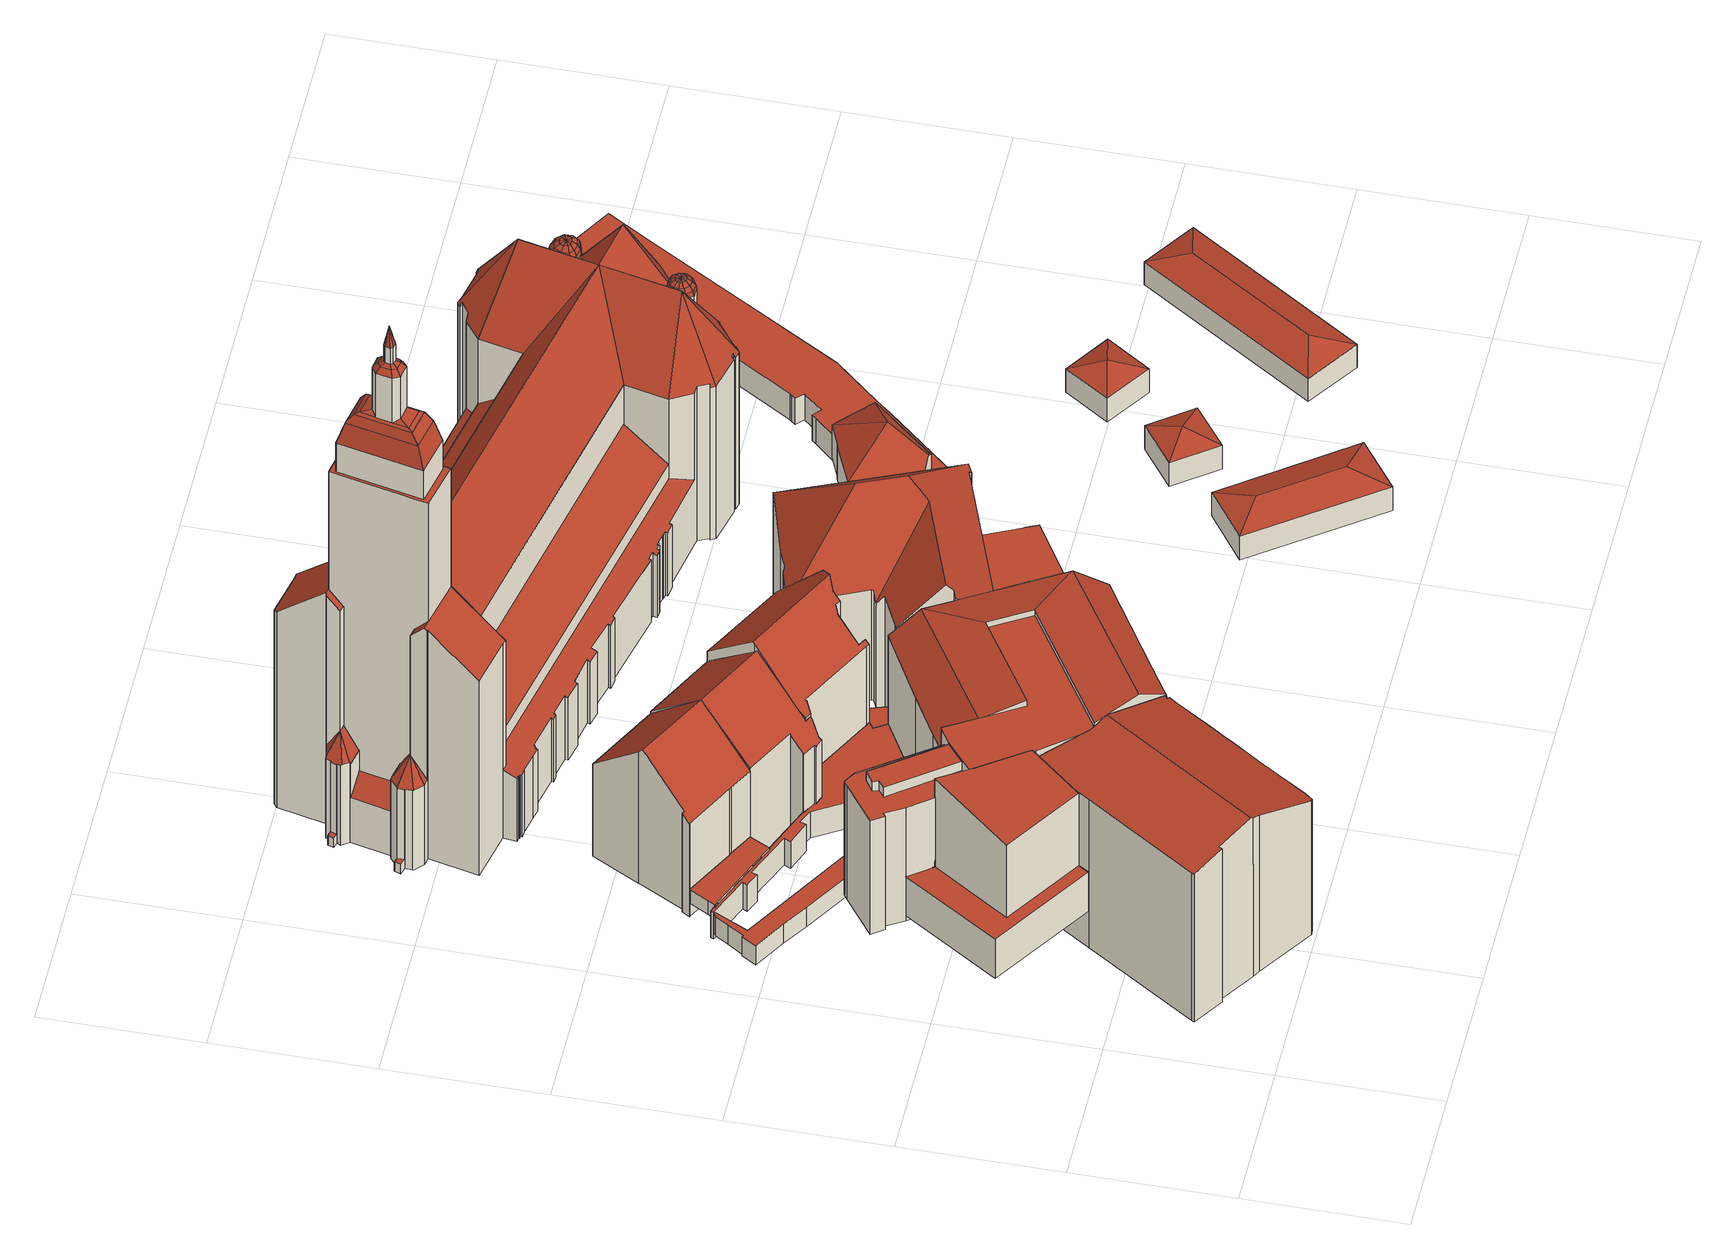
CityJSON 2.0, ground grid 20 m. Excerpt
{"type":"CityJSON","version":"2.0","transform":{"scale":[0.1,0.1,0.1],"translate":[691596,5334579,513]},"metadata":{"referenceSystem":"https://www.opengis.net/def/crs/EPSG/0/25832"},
"CityObjects":{
"building1":{"type":"Building","attributes":{"Gemeindeschluessel":"09162000","HoeheDach":"540.075","HoeheGrund":"519.500","Methode":"2000","NiedrigsteTraufeDesGebaeudes":"525.780","Geometrietyp2DReferenz":"3000","function":"31001_9998","roofType":"2100","measuredHeight":20.57,"storeysAboveGround":4},"geometry":[{"type":"MultiSurface","lod":"2","boundaries":[[[0,1,2,3]],[[3,4,5,6,0]],[[4,7,8,5]],[[5,8,9,10,11,6]],[[9,8,7,12,13]],[[14,13,12,15]],[[10,9,13,14]],[[11,10,14,15,2,1]],[[6,11,1,0]],[[3,2,15,12,7,4]]],"semantics":{"surfaces":[{"type":"WallSurface"},{"type":"GroundSurface"},{"type":"RoofSurface"}],"values":[0,1,0,0,2,0,0,2,0,0]}}]},
"building2":{"type":"Building","attributes":{"Gemeindeschluessel":"09162000","HoeheDach":"539.500","HoeheGrund":"513.575","Methode":"2000","NiedrigsteTraufeDesGebaeudes":"535.060","Geometrietyp2DReferenz":"3000","function":"31001_9998","roofType":"3100","measuredHeight":25.93,"storeysAboveGround":4},"geometry":[{"type":"MultiSurface","lod":"2","boundaries":[[[16,17,18,19,20,21,22,23,24,25,26,27,28,29,30,31,32,33,34,35,36,37,38,39,40]],[[41,19,18,42]],[[43,31,30,44]],[[45,22,21,46]],[[47,37,36,48]],[[49,50,40,39,51,52,53,54,55,56]],[[57,51,39,38,58]],[[59,16,40,50,60]],[[61,32,31,43]],[[62,53,52,63]],[[48,36,35,64]],[[65,17,16,59]],[[66,56,55,67]],[[64,35,34,68]],[[69,25,24,70]],[[71,49,56,66]],[[72,33,32,61]],[[44,30,29,73]],[[70,24,23,74]],[[60,50,49,71]],[[74,23,22,45]],[[73,29,28,75]],[[76,27,26,77]],[[78,54,53,62]],[[58,38,37,47]],[[79,20,19,41]],[[67,55,54,78]],[[42,18,17,65]],[[75,28,27,76]],[[57,58,47,48,64,68,72,61,43,44,73,75,76,77,69,70,74,45,46,79,41,42,65,59,60,71,66,67,78,62,63]],[[68,34,33,72]],[[77,26,25,69]],[[63,52,51,57]],[[46,21,20,79]]],"semantics":{"surfaces":[{"type":"RoofSurface"},{"type":"WallSurface"},{"type":"GroundSurface"}],"values":[0,1,1,1,1,0,1,1,1,1,1,1,1,1,1,1,1,1,1,1,1,1,1,1,1,1,1,1,1,2,1,1,1,1]}}]},
"building3":{"type":"Building","attributes":{"Gemeindeschluessel":"09162000","HoeheDach":"538.530","HoeheGrund":"518.613","Methode":"2000","NiedrigsteTraufeDesGebaeudes":"521.080","Geometrietyp2DReferenz":"3000","function":"31001_9998","roofType":"1000","measuredHeight":19.92,"storeysAboveGround":5},"geometry":[{"type":"MultiSurface","lod":"2","boundaries":[[[80,81,82,83]],[[84,85,86,87]],[[88,89,90,91]],[[92,93,89,88]],[[94,95,85,84]],[[96,97,98,99]],[[99,100,86,85,95,96]],[[101,102,103,104]],[[105,106,107,108]],[[90,89,93,109,105,108,110,111,80,83,98,97,112,103,102]],[[113,114,100,99,98,83]],[[91,90,102,101]],[[94,115,112,97,96,95]],[[87,86,100,114]],[[116,109,93,92]],[[113,116,92,88,91,101,104,115,94,84,87,114]],[[104,103,112,115]],[[110,117,118,111]],[[116,113,83,82,106,105,109]],[[108,107,117,110]],[[111,118,81,80]],[[106,82,81,118,117,107]]],"semantics":{"surfaces":[{"type":"WallSurface"},{"type":"RoofSurface"},{"type":"GroundSurface"}],"values":[0,0,0,0,0,0,1,0,0,1,0,0,0,0,0,2,0,0,0,0,0,1]}}]},
"building4":{"type":"Building","attributes":{"Gemeindeschluessel":"09162000","HoeheDach":"521.140","HoeheGrund":"517.954","Methode":"2000","NiedrigsteTraufeDesGebaeudes":"521.140","Geometrietyp2DReferenz":"3000","function":"51009_1610","roofType":"1000","measuredHeight":3.19},"geometry":[{"type":"MultiSurface","lod":"2","boundaries":[[[119,120,121,122]],[[123,124,95,85,86,125,126,127,128,121,120,129,130,131,132,133,134,135,136,137]],[[138,137,136,139]],[[140,125,86,141]],[[142,127,126,143]],[[144,130,129,145]],[[146,132,131,147]],[[145,129,120,119]],[[148,124,123,149]],[[150,85,95,151]],[[141,86,85,150]],[[152,128,127,142]],[[153,134,133,154]],[[147,131,130,144]],[[154,133,132,146]],[[149,123,137,138]],[[143,126,125,140]],[[155,135,134,153]],[[122,121,128,152]],[[140,141,150,151,148,149,138,139,155,153,154,146,147,144,145,119,122,152,142,143]],[[139,136,135,155]],[[151,95,124,148]]],"semantics":{"surfaces":[{"type":"WallSurface"},{"type":"RoofSurface"},{"type":"GroundSurface"}],"values":[0,1,0,0,0,0,0,0,0,0,0,0,0,0,0,0,0,0,0,2,0,0]}}]},
"building5":{"type":"Building","attributes":{"Gemeindeschluessel":"09162000","HoeheDach":"521.367","HoeheGrund":"519.238","Methode":"2000","NiedrigsteTraufeDesGebaeudes":"521.367","Geometrietyp2DReferenz":"3000","function":"31001_2000","roofType":"1000","measuredHeight":2.13},"geometry":[{"type":"MultiSurface","lod":"2","boundaries":[[[156,157,158,159]],[[160,161,162,163,164,165,166,156,159,167,168,169]],[[166,170,157,156]],[[171,172,173,158,157,170,174,175,176,177,178,179]],[[161,178,177,162]],[[168,172,171,169]],[[167,173,172,168]],[[169,171,179,160]],[[163,176,175,164]],[[165,174,170,166]],[[162,177,176,163]],[[159,158,173,167]],[[164,175,174,165]],[[160,179,178,161]]],"semantics":{"surfaces":[{"type":"WallSurface"},{"type":"GroundSurface"},{"type":"RoofSurface"}],"values":[0,1,0,2,0,0,0,0,0,0,0,0,0,0]}}]},
"building6":{"type":"Building","attributes":{"Gemeindeschluessel":"09162000","HoeheDach":"538.972","HoeheGrund":"516.960","Methode":"2000","NiedrigsteTraufeDesGebaeudes":"531.885","Geometrietyp2DReferenz":"3000","function":"31001_9998","roofType":"3100","measuredHeight":22.01,"storeysAboveGround":4},"geometry":[{"type":"MultiSurface","lod":"2","boundaries":[[[180,181,182,183]],[[184,185,186,187]],[[188,189,182,181,190,191]],[[192,186,185,193,188,191,194,195,196]],[[183,182,189,197]],[[198,196,195,199]],[[187,186,192,200]],[[194,191,190,201,202,203]],[[193,204,205,197,189,188]],[[197,205,204,184,187,200,198,199,203,202,201,180,183]],[[199,195,194,203]],[[201,190,181,180]],[[200,192,196,198]],[[204,193,185,184]]],"semantics":{"surfaces":[{"type":"WallSurface"},{"type":"RoofSurface"},{"type":"GroundSurface"}],"values":[0,0,1,1,0,0,0,0,0,2,0,0,0,0]}}]},
"building7":{"type":"Building","attributes":{"Gemeindeschluessel":"09162000","HoeheDach":"521.240","HoeheGrund":"516.892","Methode":"2000","NiedrigsteTraufeDesGebaeudes":"521.240","Geometrietyp2DReferenz":"3000","function":"31001_9998","roofType":"1000","measuredHeight":4.35,"storeysAboveGround":1},"geometry":[{"type":"MultiSurface","lod":"2","boundaries":[[[206,207,208,209]],[[210,211,212,213]],[[214,215,216,217]],[[218,219,220,221]],[[222,223,224,225]],[[226,227,228,229]],[[230,231,232,233]],[[234,235,236,237]],[[238,234,237,239]],[[223,240,241,224]],[[215,242,243,216]],[[242,244,245,243]],[[246,222,225,247]],[[238,248,249,219,218,250,251,227,226,252,253,207,206,254,255,240,223,222,246,244,242,215,214,256,257,258,211,210,231,230,259,260,235,234]],[[257,256,261,262]],[[240,255,263,241]],[[253,252,264,265]],[[207,253,265,208]],[[255,254,266,263]],[[231,210,213,232]],[[259,230,233,267]],[[227,251,268,228]],[[258,257,262,269]],[[211,258,269,212]],[[260,259,267,270]],[[256,214,217,261]],[[251,250,271,268]],[[248,238,239,272]],[[237,236,270,267,233,232,213,212,269,262,261,217,216,243,245,247,225,224,241,263,266,209,208,265,264,229,228,268,271,221,220,273,272,239]],[[254,206,209,266]],[[219,249,273,220]],[[249,248,272,273]],[[250,218,221,271]],[[235,260,270,236]],[[252,226,229,264]],[[244,246,247,245]]],"semantics":{"surfaces":[{"type":"WallSurface"},{"type":"RoofSurface"},{"type":"GroundSurface"}],"values":[0,0,0,0,0,0,0,0,0,0,0,0,0,1,0,0,0,0,0,0,0,0,0,0,0,0,0,0,2,0,0,0,0,0,0,0]}}]},
"building8":{"type":"Building","attributes":{"Gemeindeschluessel":"09162000","HoeheDach":"539.693","HoeheGrund":"515.163","Methode":"2000","NiedrigsteTraufeDesGebaeudes":"534.900","Geometrietyp2DReferenz":"3000","function":"31001_9998","roofType":"1000","measuredHeight":24.53,"storeysAboveGround":6},"geometry":[{"type":"MultiSurface","lod":"2","boundaries":[[[274,275,276,277]],[[278,279,280,281]],[[282,283,284,285]],[[286,287,288,289,290,291,292,282,285,293,294,295]],[[286,295,296,297]],[[293,298,299,294]],[[300,289,288,301]],[[302,303,275,274]],[[302,304,287,286,297,303]],[[279,278,305,306]],[[279,306,307,308,309,280]],[[281,280,309,310]],[[294,299,295]],[[311,292,291,312]],[[295,299,298,313,314,296]],[[311,315,38,283,282,292]],[[315,310,309,308,38]],[[301,288,287,304]],[[296,314,316,276,275,303,297]],[[38,308,307,317,284,283]],[[312,291,290,318]],[[319,320,321,322]],[[285,284,298,293]],[[278,281,310,315,311,312,318,300,301,304,302,274,277,323,324,319,322,305]],[[306,305,322,321,317,307]],[[324,323,316,314,313,325]],[[318,290,289,300]],[[284,317,321,320,325,313,298]],[[277,276,316,323]],[[324,325,320,319]]],"semantics":{"surfaces":[{"type":"WallSurface"},{"type":"RoofSurface"},{"type":"GroundSurface"}],"values":[0,0,0,1,0,0,0,0,0,0,1,0,0,0,1,0,0,0,1,1,0,0,0,2,0,0,0,1,0,0]}}]},
"building9":{"type":"Building","attributes":{"Gemeindeschluessel":"09162000","HoeheDach":"538.986","HoeheGrund":"516.870","Methode":"2000","NiedrigsteTraufeDesGebaeudes":"530.417","Geometrietyp2DReferenz":"3000","function":"31001_9998","roofType":"3100","measuredHeight":22.12,"storeysAboveGround":4},"geometry":[{"type":"MultiSurface","lod":"2","boundaries":[[[326,188,189,327,328,329]],[[239,330,331,332]],[[333,334,335,336]],[[236,337,270,338,339,340]],[[341,342,343,270,337,236,237,239,332,273,220,344,345,329,328,327,346,347,333,336,348]],[[343,349,338,270]],[[349,343,342,341,350,351]],[[236,340,352,237]],[[353,354,355,356,331,330,352,340,339,338,349,351,188,326]],[[332,331,356,273]],[[351,350,357,335,334,358,359,189,188]],[[345,353,326,329]],[[336,335,357,348]],[[327,189,359,346]],[[348,357,350,341]],[[358,334,333,347,346,359]],[[273,356,355,220]],[[237,352,330,239]],[[355,354,353,345,344,220]]],"semantics":{"surfaces":[{"type":"WallSurface"},{"type":"GroundSurface"},{"type":"RoofSurface"}],"values":[0,0,0,0,1,0,0,0,2,0,2,0,0,0,0,0,0,0,0]}}]},
"building10":{"type":"Building","attributes":{"Gemeindeschluessel":"09162000","HoeheDach":"539.985","HoeheGrund":"516.861","Methode":"2000","NiedrigsteTraufeDesGebaeudes":"532.764","Geometrietyp2DReferenz":"3000","function":"31001_9998","roofType":"3100","measuredHeight":23.12,"storeysAboveGround":5},"geometry":[{"type":"MultiSurface","lod":"2","boundaries":[[[233,360,361,267]],[[362,363,364,365]],[[270,366,267,361,367,368]],[[365,364,369,370]],[[348,371,372,373]],[[374,375,376,377,362,365,370,232,233,267,366,270,343,378,341,379,348,373,380]],[[270,368,381,343]],[[375,374,380,382,383,384]],[[375,384,385,376]],[[232,386,360,233]],[[387,388,371,348,379,341]],[[383,382,372,371,388]],[[381,389,387,341,378,343]],[[373,372,382,380]],[[376,385,390,377]],[[370,369,386,232]],[[368,367,361,360,386,369,364,363,390,385,384,383,388,387,389,381]],[[377,390,363,362]]],"semantics":{"surfaces":[{"type":"WallSurface"},{"type":"GroundSurface"},{"type":"RoofSurface"}],"values":[0,0,0,0,0,1,0,0,0,0,0,2,0,0,0,0,2,0]}}]},
"building11":{"type":"Building","attributes":{"Gemeindeschluessel":"09162000","HoeheDach":"520.850","HoeheGrund":"520.381","Methode":"2000","NiedrigsteTraufeDesGebaeudes":"520.850","Geometrietyp2DReferenz":"3000","function":"31001_2000","roofType":"1000","measuredHeight":0.469},"geometry":[{"type":"MultiSurface","lod":"2","boundaries":[[[391,392,393,394]],[[395,396,391,394]],[[397,398,399,400]],[[399,401,402,400]],[[403,404,405,406]],[[407,408,396,395]],[[409,406,405,410]],[[407,395,394,393,410,405,404,401,399,398]],[[407,398,397,408]],[[392,409,410,393]],[[402,401,404,403]],[[396,408,397,400,402,403,406,409,392,391]]],"semantics":{"surfaces":[{"type":"WallSurface"},{"type":"GroundSurface"},{"type":"RoofSurface"}],"values":[0,0,0,0,0,0,0,1,0,0,0,2]}}]},
"building12":{"type":"Building","attributes":{"Gemeindeschluessel":"09162000","HoeheDach":"521.848","HoeheGrund":"515.817","Methode":"1000","NiedrigsteTraufeDesGebaeudes":"521.848","Geometrietyp2DReferenz":"3000","function":"31001_9998","roofType":"1000","measuredHeight":6.03,"storeysAboveGround":2},"geometry":[{"type":"MultiSurface","lod":"2","boundaries":[[[411,412,413,414,415,416]],[[417,418,419,420,421,422]],[[423,424,425,426,427,428]],[[429,430,416,415,414,424,423,428,419,418,417,431,432,433]],[[434,411,416,430,429,435]],[[413,412,411,434,435,436,437,438,422,421,420,427,426,425]],[[435,429,433,436]],[[425,424,414,413]],[[437,432,431,438]],[[420,419,428,427]],[[438,431,417,422]],[[436,433,432,437]]],"semantics":{"surfaces":[{"type":"WallSurface"},{"type":"RoofSurface"},{"type":"GroundSurface"}],"values":[0,0,0,1,0,2,0,0,0,0,0,0]}}]},
"building13":{"type":"Building","attributes":{"Gemeindeschluessel":"09162000","HoeheDach":"542.220","HoeheGrund":"515.730","Methode":"2000","NiedrigsteTraufeDesGebaeudes":"517.080","Geometrietyp2DReferenz":"3000","function":"31001_9998","roofType":"3100","measuredHeight":26.49,"storeysAboveGround":6},"geometry":[{"type":"MultiSurface","lod":"2","boundaries":[[[439,440,441,442]],[[443,444,445,446,447,448,449]],[[450,451,452,453]],[[454,439,442,450,453,455,456,457,458,459,460,444,443,461,462,463,464,465,466,467]],[[466,468,469,467]],[[458,470,471,459]],[[463,472,473,464]],[[474,469,468,475,473,476,477,478,441,440]],[[479,477,476,480,446,445,481,471,470,482]],[[479,482,457,456,483]],[[448,484,449]],[[464,473,475,465]],[[465,475,468,466]],[[454,474,440,439]],[[483,485,452,451,478,477,479]],[[483,456,455,485]],[[476,473,472,486,480]],[[461,443,449,484,487,488]],[[453,452,485,455]],[[459,471,481,460]],[[448,447,487,484]],[[480,486,489,488,487,447,446]],[[450,442,441,478,451]],[[474,454,467,469]],[[460,481,445,444]],[[463,462,489,486,472]],[[461,488,489,462]],[[457,482,470,458]]],"semantics":{"surfaces":[{"type":"WallSurface"},{"type":"GroundSurface"},{"type":"RoofSurface"}],"values":[0,0,0,1,0,0,0,2,2,0,2,0,0,0,2,0,2,0,0,0,0,2,0,0,0,0,0,0]}}]},
"building14":{"type":"Building","attributes":{"name":"Alter Peter (St. Peter)","Gemeindeschluessel":"09162000","HoeheDach":"595.870","HoeheGrund":"516.048","Methode":"2000","NiedrigsteTraufeDesGebaeudes":"517.530","Geometrietyp2DReferenz":"3000","function":"31001_3041","roofType":"3100","measuredHeight":79.82,"storeysAboveGround":1},"geometry":[{"type":"MultiSurface","lod":"2","boundaries":[[[490,491,492,493]],[[494,495,496,497]],[[498,499,500,501]],[[502,503,504,505,506]],[[507,508,509,510]],[[511,512,513]],[[514,515,516]],[[517,518,519]],[[520,521,522,523,524,525,526]],[[519,527,528]],[[529,530,531,532]],[[533,534,535,536]],[[537,538,539,540]],[[541,542,543,544]],[[545,546,547,548,549,550,551,552,553,554,555,556,557,558,559,560,561,562,563,564,565,566,567,539,538,568,569,570,571,572,573,574,575,576,577,578,579,580,581,582]],[[583,556,555,584]],[[585,586,587,588]],[[589,590,591,592]],[[593,594,595,596]],[[597,598,599,600,601,602,603,604]],[[605,606,607,608]],[[609,610,611,612]],[[613,614,615,616]],[[617,618,619,620]],[[620,619,621,622]],[[623,624,625,626]],[[572,571,570,627,628,629]],[[630,631,592,632]],[[595,594,633,634]],[[635,636,637,638]],[[616,615,639,640]],[[641,642,643,644]],[[645,646,647,648,649,650,651,652,653,654,655,618,617,656,657,658]],[[547,659,526,525,548]],[[660,661,662,663,664]],[[665,666,511]],[[667,668,669,670]],[[671,672,673,674]],[[675,676,515,514]],[[677,678,679,680]],[[634,633,636,681]],[[682,590,683,684]],[[685,494,497,686]],[[648,647,687,688]],[[689,690,691,692]],[[610,693,694,611]],[[695,696,697,698]],[[699,700,701,702]],[[703,523,522,704]],[[705,706,707,708]],[[709,710,642,641]],[[695,675,514,696]],[[711,520,526,712]],[[713,714,715,716,717,718]],[[680,679,690,689]],[[719,720,721,722,723,724]],[[725,726,727]],[[728,729,709]],[[730,731,732,733]],[[734,735,736,726]],[[692,691,491,490]],[[737,738,739,740]],[[741,742,743,744,745]],[[746,747,582,581,748,749,750]],[[592,631,751,752,589]],[[544,753,754,755,756,757,758,759,541]],[[760,761,730,762]],[[728,709,641,763]],[[715,725,716]],[[764,511,765]],[[640,639,766,767]],[[761,768,731,730]],[[670,769,764,624]],[[770,771,772,773,774,775]],[[710,667,623,642]],[[516,776,777]],[[625,765,513,778]],[[779,780,781,782,783,784]],[[785,786,787,788]],[[789,790,661,660,791,792,793,794,795,796,797,798,799,800,801,802,803,804,805,806,807,808,809,810,811,812,677,680,689,692,490,493,813,814,815,775,774,773,816,817,818,507,510,529,532,819,785,788,820,821,822,823,824,825,826,827,828,533,536,829,585,588,830,831,832,613,616,640,767,780,779,784,506,505,833,834,835,714,713,718,836,837,838,839,840,736,735,841,842,599,598,597,604,843,844,845,846,847,848,849,850,851,724,723,722,852,750,749,748,853,854,855,856,857,858,859,860,629,628,627,861,862,537,540,863,864,865,866,867,868,869,870,871,872,873,583,584,874,875,876,877,878,879,880,881,703,704,882,883,884,885,886,887,888,889,890,891,892,699,702,744,743,893,894,895,896,897,898]],[[620,622,899]],[[655,900,901,902,747,746,903,721,720]],[[904,905,906,495]],[[907,908,909,910,911,912,913]],[[914,915,916,917]],[[918,919,920,921,922,907,913,923]],[[773,772,924,816]],[[925,926,725,715]],[[793,927,912,794]],[[520,928,929,930,931,932,933,934,935,521]],[[936,698,937,938]],[[519,528,939]],[[940,609,612,941]],[[871,559,558,872]],[[753,942,672,671,754]],[[943,942,543,944]],[[738,945,946,947]],[[528,527,948,949]],[[702,701,745,744]],[[912,927,950,951,952,953,954,955,711,913]],[[896,758,757,897]],[[956,957,958,959]],[[762,730,733,916]],[[668,960,961,669]],[[511,513,765]],[[955,962,589,752,711]],[[777,776,904,963]],[[964,965,815,814,813,966]],[[867,866,865,565,564,563]],[[829,967,586,585]],[[968,969,970,971,740,739,972,973,974,975,976,977,546,545,902,901,900,978,979,980]],[[711,712,975,974]],[[697,516,981]],[[656,617,620,601,600,982]],[[944,543,542,906]],[[763,644,983,501,761,760]],[[663,662,984,630,632,593,596]],[[795,911,910,796]],[[985,728,763,760]],[[804,918,923,805]],[[515,986,516]],[[644,643,708,983]],[[987,848,847,846,988,989,990]],[[983,708,707,498]],[[991,591,590,682]],[[833,992,993,834]],[[693,994,519]],[[995,996,675,695]],[[493,492,966,813]],[[898,997,998,789]],[[837,999,1000,838]],[[610,681,994,693]],[[835,834,993,1001,925,715,714]],[[1002,1003,1004,1005]],[[674,673,1006,1007]],[[710,1008,668,667]],[[1009,840,839,838,1000,1010,1011]],[[1003,684,683,1004]],[[951,941,605,952]],[[624,764,765,625]],[[673,995,936,1006]],[[873,557,556,583]],[[1012,1013,1011,1010]],[[698,697,981,937]],[[949,948,1003,1002]],[[787,1014,1015,821,820,788]],[[541,759,956,959]],[[868,562,561,869]],[[499,1016,1017,1018]],[[986,1019,516]],[[878,550,549,879]],[[582,747,902,545]],[[869,561,560,870]],[[716,725,727,1009,1011,1013,1020,717]],[[883,935,934,884]],[[818,1021,508,507]],[[606,1022,1023,607]],[[1024,497,496,958]],[[778,513,512,1025]],[[1026,686,497,1024]],[[1007,1006,1027,1028]],[[1008,1017,960,668]],[[1029,519,939]],[[1023,949,1002,607]],[[884,934,933,885]],[[666,1030,511]],[[672,942,943,996]],[[844,843,1031,1032,1033,1034,845]],[[854,579,578,855]],[[696,516,697]],[[511,1030,512]],[[952,605,608,953]],[[655,654,978,900]],[[807,1035,1036,808]],[[706,1037,1016,707]],[[505,504,992,833]],[[886,932,931,887]],[[961,666,665,669]],[[810,1038,1039,811]],[[1040,712,526,659]],[[996,943,676,675]],[[584,555,554,874]],[[1041,1042,832,831,830,1043]],[[848,987,1044,849]],[[607,1002,1005,608]],[[669,665,769,670]],[[946,711,974,973]],[[501,500,768,761]],[[794,912,911,795]],[[852,903,746,750]],[[544,543,942,753]],[[756,997,898,897,757]],[[642,623,626,643]],[[738,947,972,739]],[[874,554,553,875]],[[812,1045,678,677]],[[516,1019,776]],[[693,519,694]],[[641,644,763]],[[1009,727,726,736,840]],[[516,777,1046]],[[539,567,566,864,863,540]],[[748,581,580,853]],[[637,991,682,1047]],[[519,518,527]],[[955,1004,683,962]],[[1047,682,684,1048]],[[797,909,908,798]],[[875,553,552,876]],[[986,1049,905,1019]],[[947,946,973,972]],[[824,1050,1051,825]],[[769,665,511]],[[778,1025,706,705]],[[913,711,946,945]],[[971,970,504,503]],[[1033,989,988,1034]],[[857,576,575,858]],[[877,551,550,878]],[[784,783,502,506]],[[802,920,919,803]],[[805,923,1052,806]],[[922,800,799,798,908,907]],[[845,1034,988,846]],[[602,620,899,1044,987,990,1032,1031,603]],[[658,657,1053,1054]],[[681,636,635,994]],[[1055,1050,824,823,822,1056]],[[887,931,930,888]],[[694,519,1029]],[[612,611,1022,606]],[[601,620,602]],[[962,683,590,589]],[[1057,940,941,951,1058]],[[755,1059,631,630]],[[498,501,983]],[[776,1019,905,904]],[[743,742,1060,893]],[[892,1061,700,699]],[[609,634,681,610]],[[638,517,519]],[[806,1052,1035,807]],[[867,563,562,868]],[[976,975,712,1040]],[[510,509,530,529]],[[939,528,949,1023]],[[751,631,1059,752]],[[754,671,1059,755]],[[963,904,495,494]],[[1062,733,732,1063]],[[1063,732,915,914]],[[546,977,659,547]],[[767,766,781,780]],[[741,745,701,700,1061,1064,928,520]],[[836,1020,1013,1012,999,837]],[[827,1065,1066,828]],[[1049,944,906,905]],[[627,570,569,861]],[[618,655,720,719,621,619]],[[968,980,649,648]],[[961,960,1037,1067]],[[1028,1027,686,1026]],[[696,514,516]],[[625,778,705,626]],[[495,906,542,496]],[[948,1048,684,1003]],[[1025,512,1030,1067]],[[959,958,496,542,541]],[[860,859,858,575,574,573]],[[548,525,524,881,880,879,549]],[[783,782,781,766,639,615,614,1042,1041,1043,587,586,967,535,534,1066,1065,1068,1051,1050,1055,1056,1015,1014,787,786,1069,531,530,509,508,1021,1070,924,772,771,770,965,964,966,492,491,691,690,679,678,1045,1039,1038,1071,737,740,971,503,502]],[[792,791,1072,1073,950,927,793]],[[596,595,940,1057]],[[537,862,861,569,568,538]],[[638,637,1047,517]],[[940,595,634,609]],[[809,808,1036,1074,1071,1038,810]],[[832,1042,614,613]],[[536,535,967,829]],[[1059,671,674,752]],[[815,965,770,775]],[[860,573,572,629]],[[635,638,519]],[[800,922,921,801]],[[1044,899,622,621,719,724,851,850,849]],[[676,943,944,1049]],[[632,592,591,594,593]],[[811,1039,1045,812]],[[611,694,1029,1022]],[[1018,500,499]],[[1001,688,687,725,926,925]],[[1058,951,950,1073]],[[752,674,1007,1028,711]],[[725,687,647,646]],[[1040,659,977,976]],[[870,560,559,871]],[[954,1005,1004,955]],[[803,919,918,804]],[[885,933,932,886]],[[980,979,978,654,653,652,651,650,649],[1062,1063,914,917]],[[1028,1026,1024,958,957,1060,742,741,520,711]],[[872,558,557,873]],[[876,552,551,877]],[[1069,786,785,819,532,531]],[[1027,938,685,686]],[[915,732,731,1075]],[[661,790,789,998,984,662]],[[796,910,909,797]],[[636,633,991,637]],[[888,930,929,889]],[[937,981,1046,1076]],[[1075,731,768,985]],[[1025,1067,1037,706]],[[498,707,1016,499]],[[984,998,997,756,755,630]],[[1018,1017,1008,729]],[[725,646,645,1077,734,726]],[[673,672,996,995]],[[578,577,576,857,856,855]],[[1067,1030,666,961]],[[633,594,591,991]],[[821,1015,1056,822]],[[816,924,1070,817]],[[801,921,920,802]],[[527,518,1048,948]],[[917,916,733,1062]],[[515,676,1049,986]],[[915,1075,762,916]],[[722,721,903,852]],[[853,580,579,854]],[[891,1064,1061,892]],[[1064,891,890,889,929,928]],[[864,566,565,865]],[[1012,1010,1000,999]],[[994,635,519]],[[769,511,764]],[[718,717,1020,836]],[[941,612,606,605]],[[960,1017,1016,1037]],[[1006,936,938,1027]],[[626,705,708,643]],[[657,656,982,1053]],[[588,587,1043,830]],[[1076,963,494,685]],[[729,1008,710,709]],[[604,603,1031,843]],[[517,1047,1048,518]],[[1075,985,760,762]],[[1072,664,663,596,1057,1058,1073]],[[1022,1029,939,1023]],[[660,664,1072,791]],[[734,1077,1054,1053,982,600,599,842,841,735]],[[1033,1032,990,989]],[[522,521,935,883,882,704]],[[957,956,759,758,896,895,894,893,1060]],[[817,1070,1021,818]],[[1071,1074,945,738,737]],[[828,1066,534,533]],[[1054,1077,645,658]],[[981,516,1046]],[[504,970,969,968,648,688,1001,993,992]],[[667,670,624,623]],[[953,608,1005,954]],[[985,768,500,1018,729,728]],[[1074,1036,1035,1052,923,913,945]],[[1051,1068,1065,827,826,825]],[[1046,777,963,1076]],[[995,695,698,936]],[[881,524,523,703]],[[938,937,1076,685]]],"semantics":{"surfaces":[{"type":"WallSurface"},{"type":"RoofSurface"},{"type":"GroundSurface"}],"values":[0,1,1,0,0,1,1,1,1,1,0,0,0,0,1,0,0,0,0,0,1,1,0,0,0,1,0,0,1,1,0,0,0,0,0,1,1,0,1,0,1,1,1,1,0,1,1,0,0,1,0,1,1,0,0,0,1,1,1,0,0,0,0,0,1,1,1,1,1,1,0,1,0,0,1,1,0,0,0,2,1,1,1,1,0,1,0,1,0,1,1,1,1,0,0,1,0,1,0,1,0,0,1,1,1,1,1,0,0,0,0,1,1,1,1,1,1,0,1,0,1,0,0,0,1,0,1,1,0,0,0,1,0,1,0,1,0,1,0,0,1,0,0,1,1,0,1,0,0,1,0,0,0,1,0,0,1,0,0,0,0,1,1,1,0,1,1,0,0,1,1,0,0,0,1,0,0,0,0,0,1,0,0,0,1,0,1,1,0,0,0,0,1,1,0,0,1,1,1,0,1,0,0,1,1,0,1,0,0,1,0,0,1,1,1,0,1,0,0,0,0,0,0,0,1,1,1,0,0,1,1,1,0,0,0,1,1,0,0,1,1,0,0,0,0,1,1,0,1,0,0,0,0,1,0,0,1,0,1,0,1,0,1,1,1,1,0,0,0,0,1,0,0,0,1,1,0,0,0,1,0,0,1,0,0,1,0,0,1,1,0,0,1,0,1,0,0,0,0,1,1,0,0,0,1,1,0,0,1,0,1,1,1,0,1,0,1,1,0,0,1,0,0,0,1,0,1,1,0,0,0,0,0,1,1,1,0,1,1,1,1,0,0,1,0,0,1,1,1,1,0,0,0,0,0,0,0,0,0,1,1,1,0,1,1,0,1,1,0,1]}}]},
"building15":{"type":"Building","attributes":{"Gemeindeschluessel":"09162000","HoeheDach":"518.432","HoeheGrund":"513.249","Methode":"1000","NiedrigsteTraufeDesGebaeudes":"516.949","Geometrietyp2DReferenz":"3000","function":"31001_2000","roofType":"3200","measuredHeight":5.18},"geometry":[{"type":"MultiSurface","lod":"2","boundaries":[[[1078,1079,1080,1081]],[[1082,1083,1080,1084]],[[1083,1082,1085]],[[1081,1080,1083,1086]],[[1087,1078,1081,1086]],[[1085,1082,1084,1079]],[[1086,1083,1085,1087]],[[1084,1080,1079]],[[1087,1085,1079,1078]]],"semantics":{"surfaces":[{"type":"WallSurface"},{"type":"RoofSurface"},{"type":"GroundSurface"}],"values":[0,1,1,0,2,1,0,1,0]}}]},
"building16":{"type":"Building","attributes":{"Gemeindeschluessel":"09162000","HoeheDach":"525.010","HoeheGrund":"515.413","Methode":"2000","NiedrigsteTraufeDesGebaeudes":"520.652","Geometrietyp2DReferenz":"3000","function":"31001_9998","roofType":"3600","measuredHeight":9.6,"storeysAboveGround":1},"geometry":[{"type":"MultiSurface","lod":"2","boundaries":[[[1088,1089,1090,1091,1092,1093]],[[1089,1088,1093,1094,1095,1096,1097,1098,1099,1100,1101]],[[1102,1103,1104,1105]],[[1106,1104,1099,1098]],[[1096,1107,1108,1097]],[[1103,1102,1101,1100,1099,1104]],[[1095,1109,1107,1096]],[[1093,1092,1110,1094]],[[1094,1110,1109,1095]],[[1110,1092,1091,1105,1109]],[[1089,1101,1102,1090]],[[1097,1108,1106,1098]],[[1090,1102,1105,1091]],[[1105,1104,1106,1108,1107,1109]]],"semantics":{"surfaces":[{"type":"WallSurface"},{"type":"GroundSurface"},{"type":"RoofSurface"}],"values":[0,1,2,0,0,0,0,0,0,2,0,0,2,2]}}]},
"building17":{"type":"Building","attributes":{"Gemeindeschluessel":"09162000","HoeheDach":"518.670","HoeheGrund":"513.375","Methode":"2000","NiedrigsteTraufeDesGebaeudes":"517.190","Geometrietyp2DReferenz":"3000","function":"31001_2000","roofType":"3500","measuredHeight":5.29},"geometry":[{"type":"MultiSurface","lod":"2","boundaries":[[[1111,1112,1113,1114]],[[1114,1113,1115,1116]],[[1112,1117,1113]],[[1118,1117,1112]],[[1111,1114,1116,1119]],[[1118,1115,1117]],[[1119,1118,1112,1111]],[[1117,1115,1113]],[[1116,1115,1118,1119]]],"semantics":{"surfaces":[{"type":"WallSurface"},{"type":"RoofSurface"},{"type":"GroundSurface"}],"values":[0,0,1,1,2,1,0,1,0]}}]},
"building18":{"type":"Building","attributes":{"Gemeindeschluessel":"09162000","HoeheDach":"518.760","HoeheGrund":"513.530","Methode":"2000","NiedrigsteTraufeDesGebaeudes":"517.309","Geometrietyp2DReferenz":"3000","function":"31001_2000","roofType":"3500","measuredHeight":5.23},"geometry":[{"type":"MultiSurface","lod":"2","boundaries":[[[1120,1121,1122]],[[1121,1123,1124]],[[1120,1123,1121]],[[1125,1122,1124,1126]],[[1127,1123,1120,1128]],[[1126,1124,1123,1127]],[[1128,1120,1122,1125]],[[1121,1124,1122]],[[1128,1125,1126,1127]]],"semantics":{"surfaces":[{"type":"RoofSurface"},{"type":"WallSurface"},{"type":"GroundSurface"}],"values":[0,0,0,1,1,1,1,0,2]}}]},
"building19":{"type":"Building","attributes":{"Gemeindeschluessel":"09162000","HoeheDach":"517.882","HoeheGrund":"513.720","Methode":"1000","NiedrigsteTraufeDesGebaeudes":"517.882","Geometrietyp2DReferenz":"3000","function":"31001_9998","roofType":"1000","measuredHeight":4.16,"storeysAboveGround":1},"geometry":[{"type":"MultiSurface","lod":"2","boundaries":[[[1129,1130,1131,1132]],[[1133,1134,1135,1136]],[[1137,1138,1134,1133,1139,1140]],[[1141,1142,1143,1144]],[[1145,1146,1147,1148,1149,1129,1132,1150,1151,1152,1153,1154,1155,1156,1157,1158,1159,1140,1139,1133,1136,1160,1141,1144,1161,1162,1163,1164,1165,1166,1167,1168,1169,1170,1171,1172,1173,1174,1175,1176,1177]],[[1136,1135,1178,1160]],[[1179,1131,1130,1180,1181,1182,1183,1184,1185,1186,1187,1188,1189,1190,1191,1192,1193,1194,1195,1196,1197,1198,1199,1200,1201,1143,1142,1178,1135,1134,1138,1137,1202,1203,1204,1205,1206,1207,1208,1209,1210]],[[1167,1195,1194,1168]],[[1156,1155,1206,1205,1204,1157]],[[1163,1199,1198,1164]],[[1146,1145,1177,1185,1184,1183]],[[1158,1203,1202,1159]],[[1200,1199,1163,1162,1161,1201]],[[1173,1189,1188,1174]],[[1144,1143,1201,1161]],[[1152,1209,1208,1153]],[[1165,1164,1198,1197,1196,1166]],[[1153,1208,1207,1154]],[[1193,1192,1191,1171,1170,1169]],[[1132,1131,1179,1150]],[[1166,1196,1195,1167]],[[1187,1186,1185,1177,1176,1175,1174,1188]],[[1159,1202,1137,1140]],[[1146,1183,1182,1147]],[[1160,1178,1142,1141]],[[1157,1204,1203,1158]],[[1150,1179,1210,1151]],[[1172,1171,1191,1190,1189,1173]],[[1168,1194,1193,1169]],[[1151,1210,1209,1152]],[[1149,1180,1130,1129]],[[1149,1148,1147,1182,1181,1180]],[[1207,1206,1155,1154]]],"semantics":{"surfaces":[{"type":"WallSurface"},{"type":"GroundSurface"},{"type":"RoofSurface"}],"values":[0,0,0,0,1,0,2,0,0,0,0,0,0,0,0,0,0,0,0,0,0,0,0,0,0,0,0,0,0,0,0,0,0]}}]},
"building20":{"type":"Building","attributes":{"Gemeindeschluessel":"09162000","HoeheDach":"518.315","HoeheGrund":"513.092","Methode":"1000","NiedrigsteTraufeDesGebaeudes":"516.835","Geometrietyp2DReferenz":"3000","function":"31001_2000","roofType":"3200","measuredHeight":5.22},"geometry":[{"type":"MultiSurface","lod":"2","boundaries":[[[1211,1212,1213,1214]],[[1214,1213,1215,1216]],[[1217,1215,1218,1219]],[[1216,1215,1217,1220]],[[1217,1219,1212]],[[1219,1218,1213,1212]],[[1218,1215,1213]],[[1220,1217,1212,1211]],[[1220,1211,1214,1216]]],"semantics":{"surfaces":[{"type":"WallSurface"},{"type":"RoofSurface"},{"type":"GroundSurface"}],"values":[0,0,1,0,1,1,1,0,2]}}]}
},
"vertices":[
[25,331,65],[25,331,128],[102,451,128],[102,451,65],[153,384,65],[201,325,65],[152,249,65],[153,384,267],[201,325,262],[160,262,245],[160,262,128],[152,249,128],[125,422,271],[62,325,245],[62,325,128],[125,422,128],
[145,56,264],[154,51,260],[224,5,223],[226,7,222],[229,5,221],[236,15,221],[253,41,221],[259,51,221],[276,78,221],[283,88,221],[300,114,221],[306,124,221],[324,151,221],[330,161,221],[347,187,221],[354,197,221],[350,200,223],[352,202,222],[352,201,222],[355,203,222],[356,201,221],[357,202,221],[272,252,264],[270,253,265],[143,58,265],[226,7,6],[224,5,6],[354,197,6],[347,187,6],[253,41,6],[236,15,6],[357,202,6],[356,201,6],[98,82,255],[100,86,255],[249,266,260],[204,321,247],[201,325,246],[152,249,246],[62,110,246],[60,107,246],[249,266,6],[272,252,6],[145,56,6],[100,86,6],[350,200,6],[201,325,6],[204,321,6],[355,203,6],[154,51,6],[60,107,6],[62,110,6],[352,201,6],[283,88,6],[276,78,6],[98,82,6],[352,202,6],[330,161,6],[259,51,6],[324,151,6],[306,124,6],[300,114,6],[152,249,6],[229,5,6],
[135,504,240],[135,504,255],[197,421,255],[197,421,240],[205,461,56],[205,461,81],[219,435,81],[219,435,56],[88,474,56],[88,474,240],[84,471,240],[84,471,56],[102,451,56],[102,451,240],[186,493,56],[186,493,81],[144,519,81],[144,519,240],[210,429,240],[210,429,81],[217,434,81],[73,486,56],[73,486,240],[122,523,240],[122,523,56],[173,401,240],[173,401,255],[114,479,255],[114,479,240],[153,384,240],[123,487,240],[120,494,240],[129,528,240],[197,421,56],[217,434,56],[129,528,56],[153,384,56],[123,487,255],[120,494,255],
[207,511,50],[207,511,81],[255,541,81],[255,541,50],[45,581,81],[75,561,81],[242,449,81],[276,480,81],[262,502,81],[274,509,81],[26,619,81],[47,661,81],[45,662,81],[43,660,81],[40,659,81],[30,643,81],[17,622,81],[15,623,81],[4,605,81],[4,605,50],[15,623,50],[242,449,50],[219,435,50],[262,502,50],[276,480,50],[47,661,50],[26,619,50],[43,660,50],[45,662,50],[75,561,50],[45,581,50],[205,461,50],[186,493,50],[274,509,50],[30,643,50],[40,659,50],[17,622,50],
[158,622,62],[158,622,84],[157,621,84],[157,621,62],[55,662,62],[55,663,62],[60,672,62],[74,696,62],[137,663,62],[140,662,62],[170,646,62],[126,634,62],[59,661,62],[56,662,62],[170,646,84],[56,662,84],[59,661,84],[126,634,84],[140,662,84],[137,663,84],[74,696,84],[60,672,84],[55,663,84],[55,662,84],
[145,824,40],[145,824,190],[238,776,189],[238,776,40],[140,662,40],[140,662,191],[137,663,191],[137,663,40],[203,710,260],[206,716,254],[113,764,254],[111,759,260],[74,696,190],[170,646,190],[82,704,201],[79,706,201],[73,696,190],[206,716,40],[73,696,40],[79,706,40],[74,696,40],[113,764,40],[111,759,40],[82,704,40],[170,646,40],[203,710,40],
[99,640,82],[45,662,82],[45,662,39],[99,640,39],[370,546,82],[380,530,82],[380,530,39],[370,546,39],[262,502,82],[274,509,82],[274,509,39],[262,502,39],[158,622,82],[223,596,82],[223,596,39],[158,622,39],[173,600,82],[177,608,82],[177,608,39],[173,600,39],[55,662,82],[56,662,82],[56,662,39],[55,662,39],[373,554,82],[378,552,82],[378,552,39],[373,554,39],[250,580,82],[251,584,82],[251,584,39],[250,580,39],[239,584,82],[239,584,39],[117,633,82],[117,633,39],[225,588,82],[225,588,39],[207,596,82],[207,596,39],[204,588,82],[204,588,39],[240,586,82],[222,595,82],[157,621,82],[59,661,82],[55,663,82],[47,666,82],[96,634,82],[114,626,82],[276,480,82],[242,449,82],[293,480,82],[277,604,82],[266,596,82],[276,480,39],[242,449,39],[114,626,39],[55,663,39],[47,666,39],[96,634,39],[277,604,39],[59,661,39],[293,480,39],[266,596,39],[157,621,39],[240,586,39],[222,595,39],
[242,449,22],[242,449,221],[293,480,222],[293,480,22],[395,226,22],[395,226,221],[363,206,222],[363,206,22],[253,263,258],[253,263,267],[415,367,267],[415,367,258],[218,434,258],[217,434,258],[197,421,258],[153,384,258],[201,325,258],[204,321,258],[249,266,258],[384,418,258],[272,346,258],[246,388,258],[242,395,256],[218,434,221],[384,418,267],[272,346,267],[153,384,22],[197,421,22],[219,435,22],[219,435,221],[217,434,22],[518,302,22],[518,302,219],[495,339,256],[318,225,256],[357,202,222],[357,202,22],[249,266,22],[204,321,22],[400,495,257],[400,496,256],[272,252,22],[380,530,226],[494,340,257],[201,325,22],[448,416,22],[448,416,257],[467,385,257],[467,385,22],[380,530,22],[421,460,22],[421,460,257],
[170,646,195],[206,716,39],[203,710,39],[170,646,39],[239,584,174],[239,586,176],[239,586,39],[327,731,39],[327,731,192],[327,730,193],[327,730,39],[264,594,39],[266,596,194],[264,594,192],[251,584,179],[295,668,39],[293,664,39],[258,600,39],[231,610,39],[233,613,39],[238,776,39],[239,776,39],[329,730,39],[258,600,195],[295,668,255],[293,664,260],[250,580,175],[233,613,195],[231,610,192],[223,596,177],[222,595,176],[329,730,193],[239,776,192],[238,776,192],
[373,554,209],[277,604,209],[385,590,39],[385,590,243],[370,562,214],[370,562,39],[277,603,39],[277,603,208],[266,596,198],[380,557,214],[380,557,39],[329,730,209],[438,672,209],[438,672,39],[419,606,39],[405,600,39],[400,590,39],[393,594,39],[263,611,39],[296,670,39],[444,619,39],[258,600,198],[444,619,250],[419,606,270],[405,600,259],[400,590,249],[378,552,209],[295,668,268],[296,670,270],[263,611,208],[393,594,250],
[370,546,79],[378,552,79],[378,552,74],[370,546,74],[380,530,74],[380,530,79],[432,465,79],[432,465,74],[409,527,74],[409,527,79],[413,529,74],[413,529,79],[408,543,79],[408,543,74],[400,567,74],[400,567,79],[421,460,74],[421,460,79],[397,565,79],[397,565,74],
[518,302,28],[598,351,28],[686,405,28],[686,405,88],[598,351,88],[518,302,88],[673,495,88],[678,498,88],[684,501,88],[684,501,28],[678,498,28],[673,495,28],[714,440,88],[720,426,88],[720,426,28],[714,440,28],[712,443,28],[712,443,88],[467,385,88],[509,318,88],[672,498,88],[572,461,88],[448,416,88],[509,318,28],[467,385,28],[448,416,28],[572,461,28],[672,498,28],
[421,460,27],[421,460,261],[432,465,262],[432,465,27],[438,672,27],[444,619,27],[444,619,206],[441,650,215],[440,661,205],[440,661,41],[438,672,41],[409,527,27],[409,527,211],[413,529,210],[413,529,27],[448,416,27],[459,551,27],[455,560,27],[467,565,27],[466,568,27],[449,606,27],[447,610,27],[482,672,27],[503,681,27],[594,709,27],[684,501,27],[673,495,27],[672,498,27],[572,461,27],[672,498,208],[572,461,209],[466,568,206],[449,606,205],[594,709,207],[684,501,207],[448,416,210],[673,495,205],[570,547,292],[557,520,270],[430,473,270],[457,561,196],[546,603,292],[447,610,206],[467,565,206],[455,560,196],[474,672,41],[459,551,206],[593,708,208],[474,672,205],[482,672,207],[503,681,206],
[557,836,30],[557,836,133],[557,833,132],[557,833,30],[815,1014,310],[828,1018,310],[828,1019,303],[814,1016,303],[162,1084,695],[179,1081,695],[188,1092,690],[159,1098,690],[160,915,131],[162,932,140],[162,932,344],[162,932,30],[160,915,30],[433,859,30],[433,859,132],[420,861,131],[420,861,30],[167,1065,829],[165,1071,799],[163,1069,799],[834,993,321],[836,997,321],[828,999,322],[801,865,321],[797,865,321],[797,859,322],[763,1041,380],[746,1108,279],[741,1104,279],[743,1102,284],[730,1092,283],[723,1093,275],[699,1074,275],[793,865,321],[791,862,321],[421,864,30],[421,864,133],[379,875,134],[379,875,30],[269,893,30],[269,893,131],[261,894,131],[261,894,30],[275,1191,30],[275,1191,132],[284,1189,132],[284,1189,30],[841,1015,113],[841,1015,303],[849,1006,303],[849,1006,111],[224,1185,141],[222,1175,147],[699,1074,147],[723,1093,134],[651,1108,134],[651,1109,133],[649,1109,134],[649,1111,132],[605,1120,133],[604,1118,134],[602,1119,134],[602,1118,134],[594,1119,134],[595,1123,132],[385,1169,131],[383,1166,133],[343,1173,134],[344,1177,132],[296,1186,132],[296,1189,131],[296,1190,130],[285,1192,130],[285,1191,131],[275,1193,131],[275,1195,130],[262,1198,130],[262,1196,131],[261,1194,132],[241,1198,132],[241,1200,131],[241,1202,130],[232,1204,130],[232,1202,131],[231,1198,133],[228,1198,133],[226,1198,134],[221,1198,134],[218,1186,141],[602,1118,30],[602,1119,30],[215,907,30],[215,907,133],[214,905,131],[214,905,30],[808,874,296],[808,874,303],[815,865,303],[815,865,274],[815,855,118],[815,855,303],[811,847,303],[811,847,115],[113,1109,30],[119,1101,30],[120,1101,30],[120,1101,160],[119,1101,160],[113,1109,160],[112,1110,159],[112,1110,30],[782,850,303],[783,851,310],[781,859,310],[780,859,303],[800,842,310],[799,846,316],[792,847,316],[790,843,310],[199,905,30],[199,905,130],[176,910,130],[176,910,30],[146,1114,191],[146,1114,384],[137,1116,384],[137,1116,191],[140,1133,403],[140,1133,161],[159,1054,769],[163,1060,773],[161,1063,773],[156,1060,769],[262,1198,30],[262,1196,30],[261,1194,30],[854,894,127],[854,894,274],[815,865,127],[814,855,310],[810,848,310],[804,857,321],[810,856,316],[810,863,316],[804,861,321],[168,911,130],[168,911,30],[154,1049,695],[154,1049,762],[150,1058,762],[150,1058,690],[131,1045,158],[127,1027,191],[127,1027,384],[124,1010,404],[124,1010,595],[127,1027,595],[131,1045,595],[142,1095,595],[146,1114,595],[150,1132,595],[150,1132,404],[142,1095,158],[142,1095,125],[131,1045,125],[699,1074,170],[816,811,30],[817,812,30],[817,812,83],[816,811,83],[816,811,82],[171,1061,799],[172,1067,799],[170,1052,769],[175,1056,769],[171,1061,773],[168,1058,773],[843,985,274],[843,985,303],[829,981,303],[829,981,300],[839,989,316],[843,995,316],[578,831,30],[578,831,133],[574,832,133],[574,832,30],[807,850,316],[807,873,310],[798,876,303],[798,874,310],[809,1001,310],[807,1002,303],[115,1030,384],[111,1013,404],[570,833,30],[570,833,133],[563,835,133],[563,835,30],[798,852,321],[794,852,321],[829,986,316],[829,992,321],[824,993,321],[820,988,316],[827,1051,30],[827,1051,282],[830,1052,277],[830,1052,30],[743,1102,30],[741,1104,30],[158,1074,769],[164,1078,769],[162,1084,762],[154,1078,762],[172,1046,695],[172,1046,762],[742,943,380],[687,1019,275],[91,1021,30],[102,1010,30],[102,1010,159],[91,1021,159],[91,1022,159],[91,1022,30],[142,1133,404],[143,1134,404],[156,1194,348],[156,1194,30],[143,1134,30],[142,1133,30],[115,1030,191],[104,1050,159],[92,1040,159],[175,1032,690],[179,1052,690],[155,1114,673],[198,1105,673],[204,1113,641],[152,1124,641],[108,1049,159],[108,1049,30],[104,1050,30],[649,842,147],[649,842,170],[172,943,170],[172,943,147],[832,1048,277],[832,1048,276],[832,1048,30],[832,1049,30],[832,1049,277],[218,1185,345],[218,1186,344],[221,1198,30],[218,1186,30],[218,1185,30],[851,897,283],[811,929,380],[849,993,118],[843,985,127],[868,944,127],[913,956,84],[866,1031,84],[864,1034,84],[863,1035,85],[142,1033,687],[157,1104,687],[136,1025,673],[146,1038,690],[163,1060,799],[161,1063,799],[168,913,130],[168,913,30],[192,1097,687],[168,1058,799],[542,833,130],[542,835,131],[543,838,133],[543,838,30],[542,835,30],[542,833,30],[828,1007,321],[823,1005,321],[163,1069,773],[165,914,30],[165,913,30],[165,913,130],[165,914,131],[165,915,131],[165,915,30],[378,868,30],[378,868,130],[360,872,130],[360,872,30],[888,866,30],[888,865,30],[785,813,30],[784,814,30],[783,814,30],[782,813,30],[779,810,30],[777,812,30],[741,785,30],[743,783,30],[739,780,30],[738,779,30],[729,781,30],[730,784,30],[725,785,30],[725,782,30],[679,793,30],[675,799,30],[677,800,30],[670,814,30],[665,815,30],[592,829,30],[592,826,30],[578,828,30],[551,835,30],[551,833,30],[551,832,30],[533,840,30],[533,838,30],[434,861,30],[378,869,30],[360,873,30],[361,876,30],[325,883,30],[324,881,30],[324,879,30],[299,885,30],[299,886,30],[299,889,30],[270,895,30],[261,897,30],[212,905,30],[212,904,30],[212,902,30],[98,946,30],[112,1009,30],[110,1009,30],[91,1031,30],[82,1034,30],[85,1042,30],[91,1040,30],[92,1040,30],[108,1050,30],[119,1100,30],[115,1115,30],[114,1115,30],[107,1117,30],[110,1125,30],[117,1123,30],[118,1123,30],[120,1129,30],[122,1129,30],[140,1133,30],[162,1198,30],[226,1198,30],[228,1198,30],[231,1198,30],[232,1202,30],[232,1204,30],[241,1202,30],[241,1200,30],[241,1198,30],[275,1195,30],[275,1193,30],[285,1191,30],[285,1192,30],[296,1190,30],[296,1189,30],[296,1186,30],[344,1177,30],[343,1173,30],[383,1166,30],[385,1169,30],[595,1123,30],[594,1119,30],[604,1118,30],[605,1120,30],[649,1111,30],[649,1109,30],[651,1109,30],[651,1108,30],[723,1093,30],[730,1092,30],[746,1108,30],[747,1108,30],[753,1106,30],[752,1104,30],[796,1094,30],[797,1097,30],[799,1097,30],[801,1098,30],[803,1096,30],[807,1090,30],[804,1088,30],[831,1044,30],[833,1044,30],[863,1035,30],[864,1034,30],[866,1031,30],[913,956,30],[122,1129,161],[210,1120,404],[222,1175,353],[224,1185,344],[162,1198,344],[828,1013,316],[837,1010,316],[840,1014,310],[739,780,278],[743,783,278],[741,785,282],[777,812,281],[779,810,277],[782,813,276],[721,842,380],[181,1006,595],[181,1006,641],[129,1017,641],[129,1017,595],[725,782,276],[725,785,281],[730,784,281],[729,781,276],[738,779,275],[679,793,277],[533,840,133],[110,1009,160],[111,1013,165],[783,814,275],[803,1096,280],[801,1098,276],[799,1097,279],[797,1097,279],[796,1094,284],[752,1104,284],[753,1106,279],[747,1108,279],[817,985,310],[814,992,316],[810,990,310],[790,859,321],[800,841,303],[790,842,303],[849,993,303],[847,993,310],[847,1005,310],[649,842,275],[661,897,275],[661,897,212],[789,870,316],[786,865,316],[784,814,275],[790,842,275],[782,850,289],[780,859,295],[781,868,296],[786,875,291],[833,1044,86],[833,1044,275],[828,1019,275],[828,1019,113],[178,1069,769],[172,1067,773],[798,876,296],[818,1011,316],[551,833,131],[551,832,130],[551,835,132],[261,897,133],[184,997,404],[172,943,355],[169,930,344],[169,930,140],[184,997,212],[184,997,275],[197,1059,380],[210,1120,275],[210,1120,212],[222,1175,170],[210,1120,595],[197,1059,595],[184,997,595],[821,995,321],[119,1100,158],[154,1078,690],[888,865,84],[177,1026,687],[836,1002,321],[118,1123,159],[110,1125,45],[117,1123,45],[117,1123,158],[814,865,310],[98,946,345],[112,1009,401],[802,854,321],[829,982,310],[842,986,310],[913,956,83],[888,866,83],[82,1034,45],[85,1042,45],[110,1009,401],[782,867,310],[787,873,310],[786,875,303],[781,868,303],[817,983,303],[817,983,300],[179,1052,762],[92,1040,158],[91,1040,45],[91,1040,158],[91,1031,45],[91,1031,158],[360,873,131],[361,876,133],[179,1081,762],[183,1072,762],[183,1072,690],[833,1005,321],[91,1031,159],[434,861,133],[786,853,316],[785,859,316],[814,1016,294],[165,1071,773],[807,1002,300],[809,990,303],[809,990,294],[791,856,321],[171,1070,799],[115,1115,159],[114,1115,158],[114,1115,45],[107,1117,45],[677,800,281],[670,814,281],[175,1075,769],[592,829,134],[592,826,132],[687,1019,212],[212,904,131],[212,902,130],[212,905,131],[120,1129,159],[578,828,132],[820,1000,321],[805,870,316],[798,871,316],[843,1004,316],[324,879,130],[299,885,131],[675,799,277],[119,1100,103],[108,1050,102],[324,881,131],[325,883,132],[800,841,108],[790,842,108],[868,944,275],[831,1044,277],[804,1088,284],[152,1124,595],[204,1113,595],[807,1090,279],[299,889,133],[270,895,133],[171,1070,773],[299,886,131],[378,869,131],[533,838,131],[665,815,134],[785,813,82],[784,814,82],[665,815,275],[179,1016,673],[814,1001,316],[108,1050,158],
[795,209,2],[795,209,40],[858,255,39],[858,255,2],[916,110,54],[971,102,40],[849,201,54],[908,55,40],[971,102,2],[908,55,2],
[802,572,24],[815,572,24],[815,572,77],[802,572,89],[788,573,77],[788,573,24],[755,649,24],[752,655,24],[757,657,24],[806,679,24],[808,679,24],[838,692,24],[844,687,24],[883,651,24],[883,651,77],[844,687,77],[838,692,77],[814,622,120],[808,679,77],[757,657,77],[806,679,77],[752,655,77],[755,649,77],
[931,258,4],[931,258,42],[891,311,42],[891,311,4],[944,351,42],[944,351,4],[937,305,57],[984,298,42],[984,298,4],
[1032,364,43],[1022,411,58],[976,401,43],[1069,420,43],[1013,457,43],[976,401,5],[1013,457,5],[1069,420,5],[1032,364,5],
[816,545,7],[816,545,49],[804,532,49],[804,532,7],[907,738,7],[907,738,49],[897,747,49],[897,747,7],[886,714,49],[906,738,49],[906,738,7],[886,714,7],[904,755,7],[904,755,49],[980,882,49],[980,882,7],[1110,963,7],[963,713,7],[912,655,7],[897,637,7],[818,547,7],[785,535,7],[738,642,7],[755,649,7],[788,573,7],[815,572,7],[883,651,7],[865,667,7],[844,687,7],[872,718,7],[876,723,7],[901,752,7],[983,888,7],[991,883,7],[994,881,7],[1010,908,7],[1007,910,7],[999,915,7],[1002,920,7],[1020,950,7],[1021,949,7],[1048,999,7],[1050,1003,7],[1043,1010,7],[1017,1033,7],[1051,1070,7],[1071,1058,7],[1088,1048,7],[1142,1016,7],[901,752,49],[785,535,49],[818,547,49],[897,637,49],[912,655,49],[963,713,49],[1110,963,49],[1142,1016,49],[1088,1048,49],[1071,1058,49],[1051,1070,49],[1017,1033,49],[1043,1010,49],[1050,1003,49],[1048,999,49],[1021,949,49],[1020,950,49],[1002,920,49],[999,915,49],[1007,910,49],[1010,908,49],[994,881,49],[991,883,49],[983,888,49],[876,723,49],[872,718,49],[844,687,49],[865,667,49],[883,651,49],[815,572,49],[788,573,49],[755,649,49],[738,642,49],
[1059,185,1],[1059,185,38],[1203,406,38],[1203,406,1],[1268,363,38],[1268,363,1],[1124,142,38],[1214,352,53],[1113,196,53],[1124,142,1]
]}
